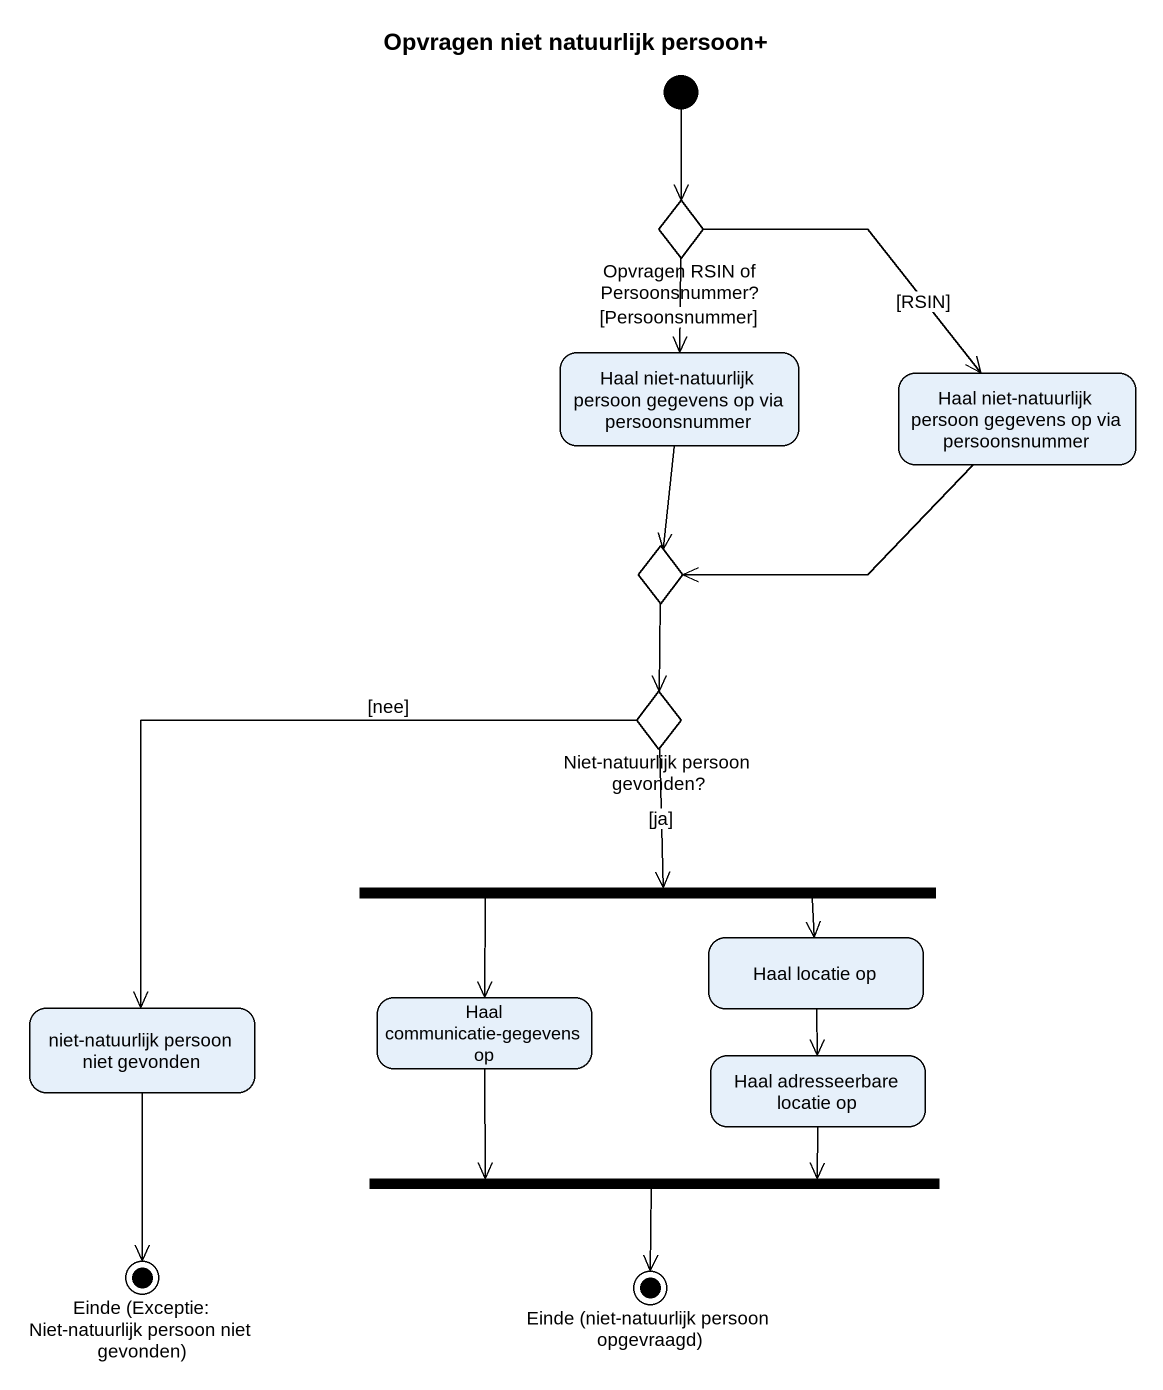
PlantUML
@startuml
title Opvragen niet natuurlijk persoon+
hide empty description
state "Opvragen RSIN of Persoonsnummer?" as Opvragen_RSIN_of <<choice>>
state "Haal niet-natuurlijk persoon gegevens op via persoonsnummer" as Haal_niet_natuurlijk
state "Haal niet-natuurlijk persoon gegevens op via persoonsnummer" as Haal_niet_natuurlijk_2
state choice1 <<choice>>
state "Niet-natuurlijk persoon gevonden?" as Niet_natuurlijk_persoon <<choice>>
state fork1 <<fork>>
state "Haal communicatie-gegevens op" as Haal_communicatie_gegevens
state "Haal locatie op" as Haal_locatie_op
state "niet-natuurlijk persoon niet gevonden" as niet_natuurlijk_persoon
state "Haal adresseerbare locatie op" as Haal_adresseerbare_locatie
state fork2 <<join>>
state "Einde (Exceptie: Niet-natuurlijk persoon niet gevonden)" as Einde_Exceptie_Niet <<end>>
state "Einde (niet-natuurlijk persoon opgevraagd)" as Einde_niet_natuurlijk <<end>>
[*] --> Opvragen_RSIN_of
Opvragen_RSIN_of --> Haal_niet_natuurlijk : [Persoonsnummer]
Opvragen_RSIN_of -right-> Haal_niet_natuurlijk_2 : [RSIN]
Haal_niet_natuurlijk --> choice1
Haal_niet_natuurlijk_2 -left-> choice1
choice1 --> Niet_natuurlijk_persoon
Niet_natuurlijk_persoon --> fork1 : [ja]
Niet_natuurlijk_persoon --> niet_natuurlijk_persoon : [nee]
fork1 --> Haal_communicatie_gegevens
fork1 -right-> Haal_locatie_op
Haal_communicatie_gegevens --> fork2
Haal_locatie_op --> Haal_adresseerbare_locatie
niet_natuurlijk_persoon --> Einde_Exceptie_Niet
Haal_adresseerbare_locatie -left-> fork2
fork2 --> Einde_niet_natuurlijk
@enduml
